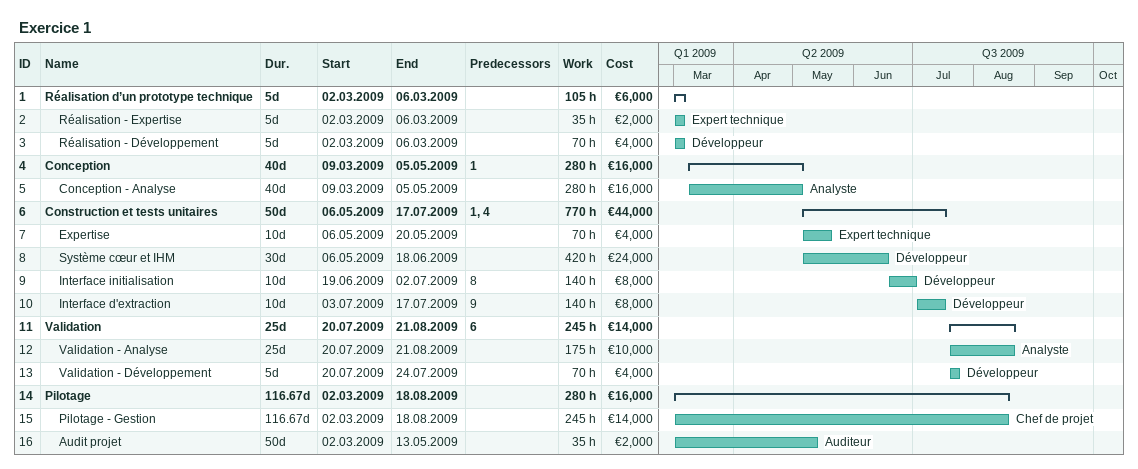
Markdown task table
Exercice 1

| ID | Level | Task | Duration | Start | Finish | Predecessors | Resources | Work (h) | Cost (€) |
|---|---|---|---|---|---|---|---|---|---|
| 1 | 1 | **Réalisation d’un prototype technique** | 5d | 2009-03-02 | 2009-03-06 |  |  | 105 | 6000 |
| 2 | 2 | Réalisation - Expertise | 5d | 2009-03-02 | 2009-03-06 |  | Expert technique | 35 | 2000 |
| 3 | 2 | Réalisation - Développement | 5d | 2009-03-02 | 2009-03-06 |  | Développeur | 70 | 4000 |
| 4 | 1 | **Conception** | 40d | 2009-03-09 | 2009-05-05 | 1 |  | 280 | 16000 |
| 5 | 2 | Conception - Analyse | 40d | 2009-03-09 | 2009-05-05 |  | Analyste | 280 | 16000 |
| 6 | 1 | **Construction et tests unitaires** | 50d | 2009-05-06 | 2009-07-17 | 1, 4 |  | 770 | 44000 |
| 7 | 2 | Expertise | 10d | 2009-05-06 | 2009-05-20 |  | Expert technique | 70 | 4000 |
| 8 | 2 | Système cœur et IHM | 30d | 2009-05-06 | 2009-06-18 |  | Développeur | 420 | 24000 |
| 9 | 2 | Interface initialisation | 10d | 2009-06-19 | 2009-07-02 | 8 | Développeur | 140 | 8000 |
| 10 | 2 | Interface d'extraction | 10d | 2009-07-03 | 2009-07-17 | 9 | Développeur | 140 | 8000 |
| 11 | 1 | **Validation** | 25d | 2009-07-20 | 2009-08-21 | 6 |  | 245 | 14000 |
| 12 | 2 | Validation - Analyse | 25d | 2009-07-20 | 2009-08-21 |  | Analyste | 175 | 10000 |
| 13 | 2 | Validation - Développement | 5d | 2009-07-20 | 2009-07-24 |  | Développeur | 70 | 4000 |
| 14 | 1 | **Pilotage** | 116.67d | 2009-03-02 | 2009-08-18 |  |  | 280 | 16000 |
| 15 | 2 | Pilotage - Gestion | 116.67d | 2009-03-02 | 2009-08-18 |  | Chef de projet | 245 | 14000 |
| 16 | 2 | Audit projet | 50d | 2009-03-02 | 2009-05-13 |  | Auditeur | 35 | 2000 |
